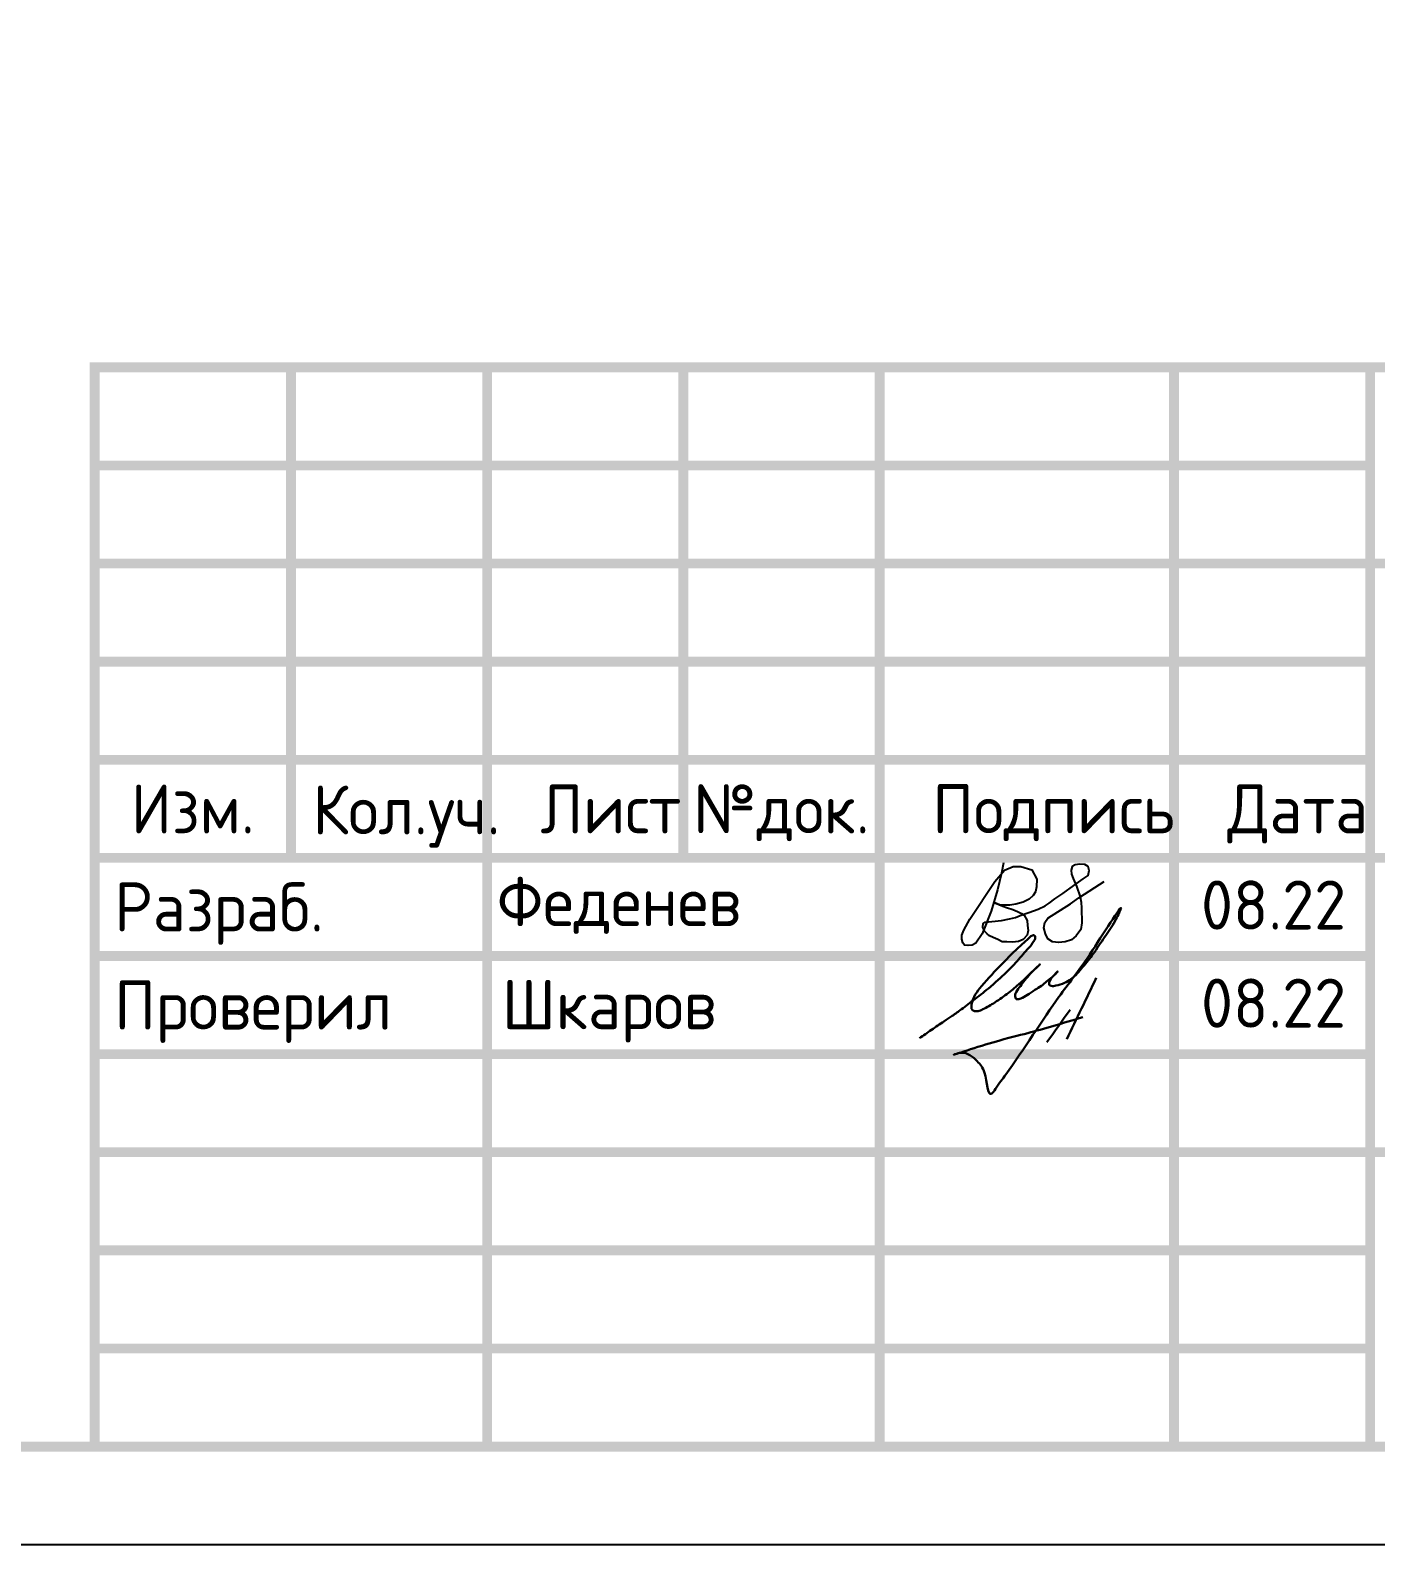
# Model space of a CAD drawing. Header units: millimetres. Extents: x 1601 to 14530, y 1157 to 12625.
# Drawn here: x 8561.9 to 8630.4, y 2825.6 to 2902.8 of the extents above; entities that cross this region are included whole.
import ezdxf
from ezdxf.enums import TextEntityAlignment as Align

# ---------------------------------------------------------------- set-up
doc = ezdxf.new("R2010")
doc.units = ezdxf.units.MM
doc.layers.add('рамка', color=7, linetype='Continuous')
doc.styles.add('GOST', font='GOST Common.ttf')

# ---------------------------------------------------------------- blocks, each defined once
blk = doc.blocks.new('*U372')
blk.add_lwpolyline([(0, 0), (420, 0), (420, -297), (0, -297)], close=True)
at = {"const_width": 0.5}
blk.add_lwpolyline([(20, -5), (415, -5), (415, -292), (20, -292)], close=True, dxfattribs=at)
for points in [[(230, -292), (230, -237), (415, -237)], [(240, -237), (240, -262)], [(250, -237), (250, -292)], [(260, -237), (260, -262)], [(270, -237), (270, -292)], [(285, -237), (285, -292)], [(295, -237), (295, -292)], [(230, -242), (295, -242)], [(230, -247), (295, -247)], [(295, -247), (415, -247)], [(230, -252), (295, -252)], [(230, -257), (295, -257)], [(230, -262), (415, -262)], [(230, -267), (295, -267)], [(230, -272), (295, -272)], [(230, -277), (295, -277)], [(295, -277), (415, -277)], [(230, -282), (295, -282)], [(230, -287), (295, -287)]]:
    blk.add_lwpolyline(points, dxfattribs=at)
at = {"style": 'GOST'}
for s, p in [('Изм.', (235, -259.5)), ('Кол.уч.', (245.89, -259.549)), ('Лист', (256.304, -259.5)), ('№док.', (265, -259.5)), ('Подпись', (278.881, -259.5)), ('Дата', (291.308, -259.5))]:
    blk.add_text(s, height=2.5, dxfattribs=at).set_placement(p, align=Align.MIDDLE_CENTER)
for s, p in [('Разраб.', (231, -264.5)), ('Проверил', (231, -269.5))]:
    blk.add_text(s, height=2.5, dxfattribs=at).set_placement(p, align=Align.MIDDLE_LEFT)
blk.add_attdef('РАЗРАБОТАЛ', text='', height=2.5, dxfattribs=at).set_placement((250.501, -264.224), align=Align.MIDDLE_LEFT)
blk.add_attdef('ПРОВЕРИЛ', (250.749, -270.729), '', height=2.5, dxfattribs=at)
at = {"style": 'GOST', "flags": 8}
for tag, p in [('ЛИСТ', (387.603, -271.867)), ('ЛИСТОВ', (405.299, -271.865)), ('ФОРМАТ', (380.972, -294.745))]:
    blk.add_attdef(tag, text='', height=3, dxfattribs=at).set_placement(p, align=Align.MIDDLE_CENTER)
blk.add_attdef('ИМЯ_ЧЕРТЕЖА_001', (321.53, -284.988), '', height=3, dxfattribs=at)
blk = doc.blocks.new('подпись')
at = {"lineweight": 30}
for points in [[(-0.82, -1.225), (-0.208, -0.796), (0.429, -0.361), (0.855, -0.08), (1.32, 0.253), (2.001, 0.772), (2.795, 1.399), (3.272, 1.827), (3.842, 2.359), (4.465, 3.065), (5.012, 3.73), (5.076, 3.95), (5.014, 4.027), (4.906, 4.001), (4.755, 3.878), (4.332, 3.495), (3.4, 2.576), (2.343, 1.429), (1.835, 0.482), (1.869, 0.229), (1.988, 0.161), (2.165, 0.161), (2.413, 0.252), (3.02, 0.603), (3.714, 1.088), (4.343, 1.624), (5.321, 2.549), (4.752, 1.981), (4.266, 1.359), (4.075, 1.049), (4.069, 0.847), (4.111, 0.776), (4.248, 0.776), (4.424, 0.843), (4.779, 1.048), (5.159, 1.3), (5.466, 1.506), (5.722, 1.726), (6.052, 1.989), (6.229, 2.182), (5.944, 1.882), (5.796, 1.625), (5.796, 1.497), (5.891, 1.441), (6.132, 1.461), (6.57, 1.595), (6.902, 1.787), (7.496, 2.393), (8.037, 3.079), (8.605, 3.922), (9.148, 4.763), (9.43, 5.333), (7.998, 3.261), (6.286, 0.884), (3.582, -3.067), (3.054, -3.8), (2.851, -4.052), (2.493, -2.98), (2.121, -2.392), (1.297, -1.963), (1.024, -2.029), (2.914, -1.436), (4.701, -0.96), (7.512, -0.145)], [(8.192, 1.853), (6.683, -1.27)], [(6.859, 0.227), (5.672, -1.426)]]:
    blk.add_spline(points, degree=3, dxfattribs=at)
blk = doc.blocks.new('Подпись Леха')
at = {"layer": 'рамка'}
blk.add_blockref('подпись', (2.696, 0.109), dxfattribs=at)

msp = doc.modelspace()

# ---------------------------------------------------------------- linework, layer by layer
msp.add_lwpolyline([(8611.4574, 2860.3375), (8611.3572, 2859.8159), (8611.1486, 2858.9588), (8610.8318, 2857.8778), (8610.3678, 2856.7172), (8610.049, 2856.2463), (8609.8555, 2856.1471), (8609.6618, 2856.1229), (8609.4729, 2856.1471), (8609.376, 2856.2585), (8609.3275, 2856.4424), (8609.3324, 2856.6506), (8609.4293, 2856.912), (8609.7326, 2857.4716), (8611.0065, 2859.3859), (8611.503, 2859.9596), (8611.9529, 2860.1535), (8612.3331, 2860.1457), (8612.8994, 2859.9829), (8613.1631, 2859.5099), (8613.1398, 2859.1222), (8613.0826, 2858.8593), (8612.9661, 2858.675), (8612.7623, 2858.4906), (8612.4516, 2858.3354), (8612.0925, 2858.2336), (8611.7818, 2858.1753), (8611.5149, 2858.185), (8611.2577, 2858.1944), (8611.0199, 2858.3063), (8610.9623, 2858.3232), (8611.2182, 2858.213), (8611.4252, 2858.1238), (8611.6169, 2858.0558), (8611.937, 2857.9644), (8612.1627, 2857.8577), (8612.3723, 2857.7586), (8612.5102, 2857.6627), (8612.6617, 2857.3921), (8612.6852, 2857.1422), (8612.7084, 2856.8945), (8612.6539, 2856.6502), (8612.4586, 2856.4316), (8612.2163, 2856.3222), (8611.9194, 2856.291), (8611.6303, 2856.3066), (8611.3867, 2856.3198), (8611.1615, 2856.4237), (8610.9232, 2856.5338), (8610.7399, 2856.6184), (8610.6302, 2856.7205), (8610.4916, 2856.8495), (8610.4075, 2857.0605), (8610.4124, 2857.251), (8610.5248, 2857.3145), (8610.8573, 2857.3487), (8611.3576, 2857.4002), (8611.7665, 2857.4855), (8612.0595, 2857.5466), (8612.3091, 2857.6565), (8612.7442, 2857.8129), (8613.2184, 2857.9741), (8613.5801, 2858.1451), (8613.7808, 2858.2872), (8614.079, 2858.4982), (8614.4777, 2858.7805), (8614.8612, 2859.0519), (8615.1587, 2859.2625), (8615.5231, 2859.5204), (8615.7774, 2859.7005), (8615.8301, 2859.9444), (8615.7754, 2860.1477), (8615.6033, 2860.2571), (8615.353, 2860.2727), (8615.1026, 2860.2415), (8614.9512, 2860.1484), (8614.8973, 2859.9674), (8614.9267, 2859.767), (8615.0001, 2859.5468), (8615.1763, 2859.1507), (8615.3671, 2858.6029), (8615.4161, 2858.3388), (8615.4307, 2858.0209), (8615.4474, 2857.2841), (8615.4003, 2856.9473), (8615.1574, 2856.6261), (8614.9144, 2856.4146), (8614.6009, 2856.3206), (8614.2561, 2856.2736), (8613.9504, 2856.3128), (8613.7153, 2856.4616), (8613.5899, 2856.7201), (8613.5193, 2857.0178), (8613.5585, 2857.2998), (8613.7231, 2857.5191), (8614.8674, 2858.2554), (8615.2985, 2858.5609), (8616.1058, 2859.0858), (8616.5798, 2859.3939)])

# ---------------------------------------------------------------- block references
ref = msp.add_blockref('*U372', (8335.1426, 3122.5891))
ref.add_attrib('ДАТА', '08.22', dxfattribs={"height": 2.5, "style": 'GOST'}).set_placement((8625.2171, 2858.1876), align=Align.MIDDLE_CENTER)
ref.add_attrib('РАЗРАБОТАЛ', 'Феденев', dxfattribs={"height": 2.5, "style": 'GOST'}).set_placement((8585.6432, 2858.3649), align=Align.MIDDLE_LEFT)
ref.add_attrib('ПРОВЕРИЛ', 'Шкаров', (8585.8916, 2851.8599), dxfattribs={"height": 2.5, "style": 'GOST'})
ref.add_attrib('ДАТА1', '08.22', dxfattribs={"height": 2.5, "style": 'GOST'}).set_placement((8625.2171, 2853.1876), align=Align.MIDDLE_CENTER)
msp.add_blockref('Подпись Леха', (8605.2976, 2852.5127))

doc.saveas('drawing.dxf')
